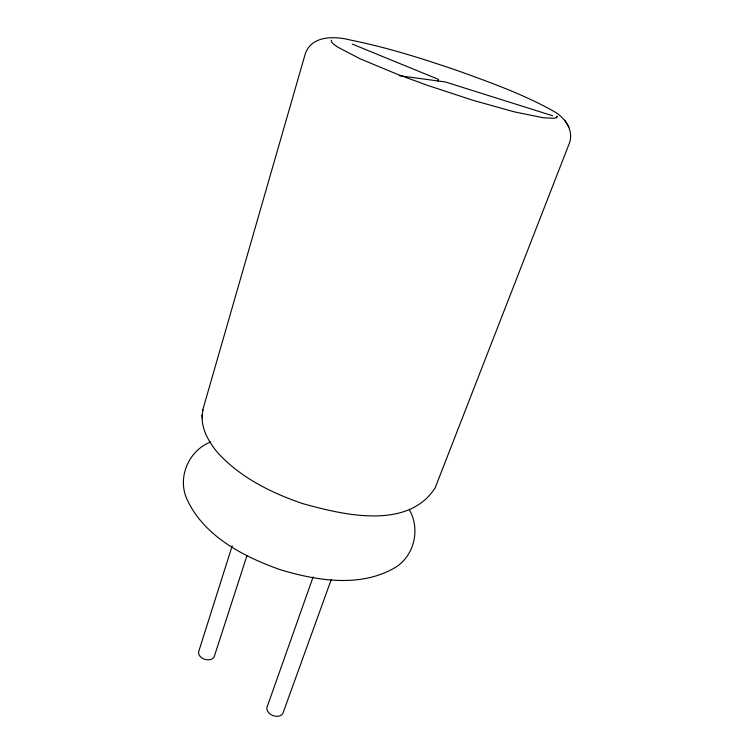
<?xml version="1.0" encoding="UTF-8"?>
<svg xmlns="http://www.w3.org/2000/svg" width="754" height="754" viewBox="0 0 754 754"><rect width="100%" height="100%" fill="white"/><g stroke="black" fill="none" stroke-linecap="round" stroke-linejoin="round"><path stroke-width="1.13" d="M202.543 410.657L305.068 54.524C311.119 35.042 335.021 36.004 350.987 40.16C387.81 47.596 423.701 59.01 459.186 71.215C491.184 82.751 523.417 94.391 553.21 110.989C565.274 117.341 575.095 131.648 568.544 145.343L435.209 487.725C407.886 530.731 342.316 514.671 302.354 503.502C271.148 492.805 240.338 477.508 217.802 452.824C208.01 441.203 199.122 425.501 203.099 409.837M232.223 545.773L198.585 651.946C197.897 658.93 210.357 662.785 214.098 657.036L246.982 555.566M437.989 81.159L438.574 79.434L352.278 44.081M313.146 576.885L266.812 707.827C266.435 714.933 278.414 719.439 282.741 713.746L331.204 579.722M556.461 117.907L557.112 116.201L556.424 117.549L553.898 118.274L543.295 117.756L514.303 111.856L473.163 100.367L426.736 85.089L397.009 74.146L360.11 58.793L337.406 46.936L333.504 44.071L331.477 41.8L331.289 40.16M210.771 441.929C188.981 450.374 177.341 476.669 186.568 498.337C203.278 535.906 243.052 556.461 279.932 569.6C316.803 580.75 360.638 588.063 395.586 567.31C414.53 555.34 420.364 529.233 409.45 509.892M399.252 75.692L445.425 81.979L552.616 115.748M568.921 127.04L564.746 120.206M201.94 415.049L202.449 418.338"/></g></svg>
